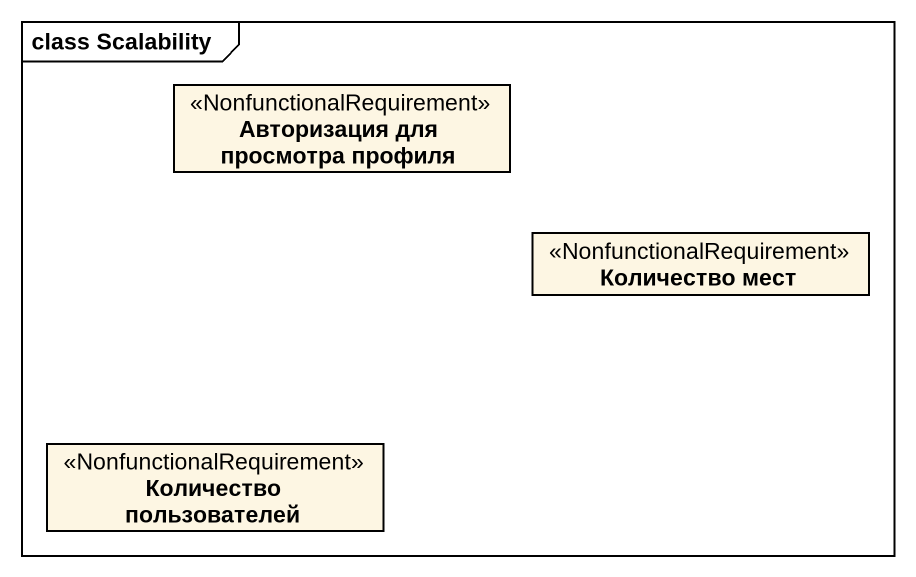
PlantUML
@startuml
mainframe class Scalability
hide circle
hide empty members
class "Авторизация для просмотра профиля" as Авторизация_для_просмотра <<NonfunctionalRequirement>>
class "Количество мест" as Количество_мест <<NonfunctionalRequirement>>
class "Количество пользователей" as Количество_пользователей <<NonfunctionalRequirement>>
@enduml
